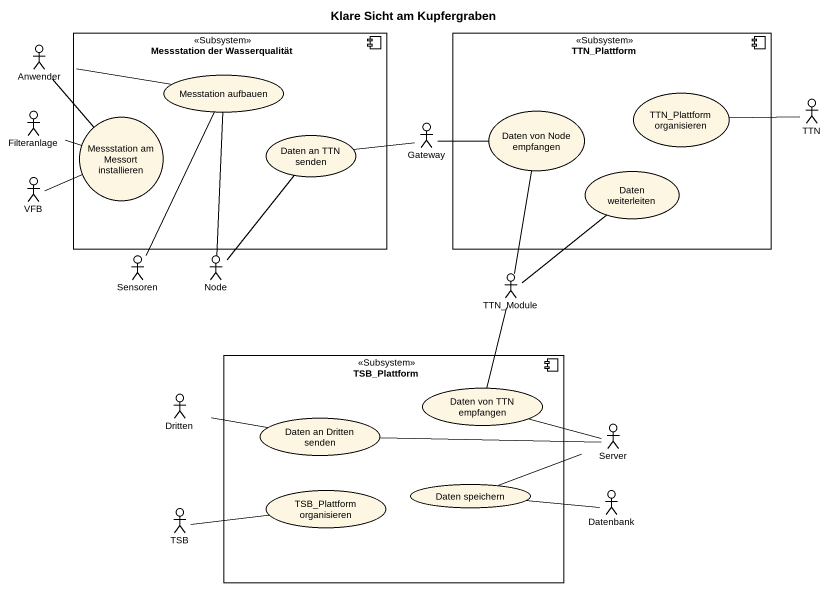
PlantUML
@startuml
title Klare Sicht am Kupfergraben
actor Anwender
component "Messstation der Wasserqualität" as Messstation_der <<Subsystem>> {
  usecase "Messtation aufbauen" as Messtation_aufbauen
  usecase "Messstation am Messort installieren" as Messstation_am_Messort
  usecase "Daten an TTN senden" as Daten_an_TTN_senden
}
component TTN_Plattform <<Subsystem>> {
  usecase "TTN_Plattform organisieren" as TTN_Plattform_organisieren
  usecase "Daten von Node empfangen" as Daten_von_Node_empfangen
  usecase "Daten weiterleiten" as Daten_weiterleiten
}
actor Filteranlage
actor Gateway
actor TTN
actor VFB
actor Sensoren
actor "Node" as Node_
actor TTN_Module
component TSB_Plattform <<Subsystem>> {
  usecase "Daten von TTN empfangen" as Daten_von_TTN_empfangen
  usecase "Daten an Dritten senden" as Daten_an_Dritten_senden
  usecase "TSB_Plattform organisieren" as TSB_Plattform_organisieren
  usecase "Daten speichern" as Daten_speichern
}
actor Dritten
actor Server
actor TSB
actor Datenbank
Anwender -right- Messtation_aufbauen
Anwender -- Messstation_am_Messort
Filteranlage -right- Messstation_am_Messort
Gateway -right- Daten_von_Node_empfangen
Gateway -left- Daten_an_TTN_senden
TTN -left- TTN_Plattform_organisieren
VFB -right- Messstation_am_Messort
Sensoren -up- Messtation_aufbauen
Node_ -up- Messtation_aufbauen
Node_ -up- Daten_an_TTN_senden
TTN_Module -up- Daten_von_Node_empfangen
TTN_Module -up- Daten_weiterleiten
TTN_Module -- Daten_von_TTN_empfangen
Dritten -right- Daten_an_Dritten_senden
Server -left- Daten_von_TTN_empfangen
Server -left- Daten_an_Dritten_senden
Server -left- Daten_speichern
TSB -right- TSB_Plattform_organisieren
Datenbank -left- Daten_speichern
@enduml
